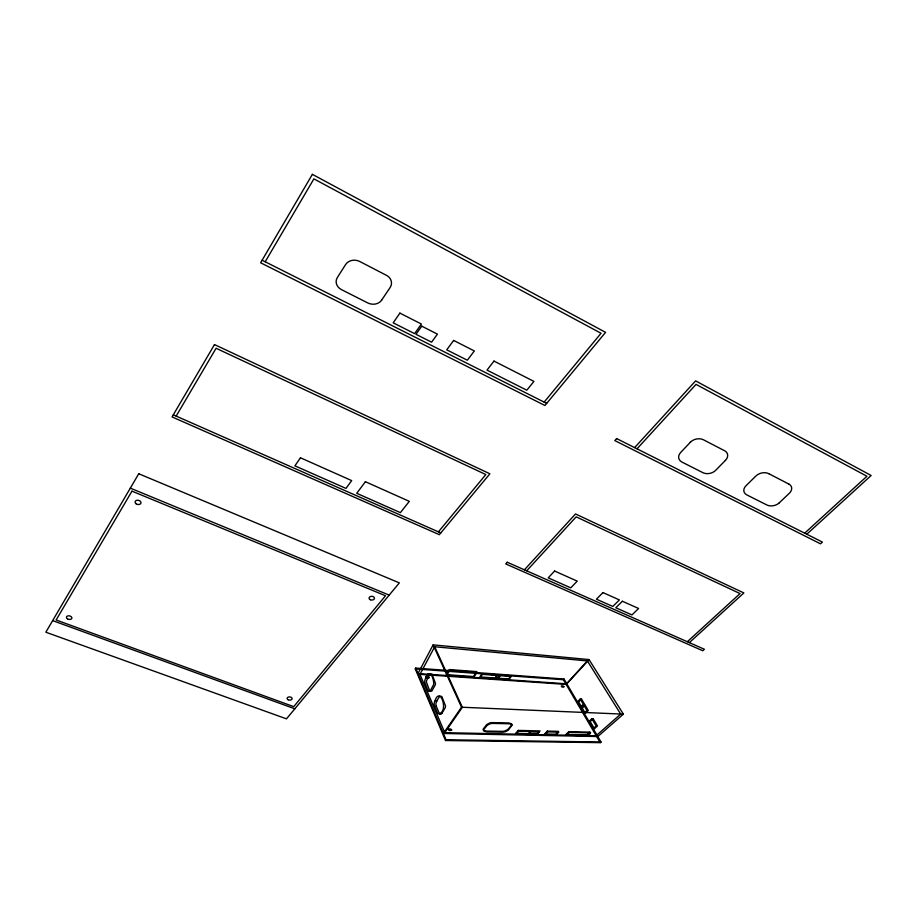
<?xml version="1.0" encoding="UTF-8"?>
<svg xmlns="http://www.w3.org/2000/svg" width="917" height="917" viewBox="0 0 917 917"><rect width="100%" height="100%" fill="white"/><g stroke="black" fill="none" stroke-linecap="round" stroke-linejoin="round"><path stroke-width="1.38" d="M429.007 677.755L427.643 678.248A2.866 1.88 -0.3 0 1 426.382 677.95L425.683 677.147L426.875 676.78M415.252 668.929L415.688 668.092L564.024 679.016L601.025 742.013L600.257 742.655L445.502 740.512L415.252 668.929L563.382 679.726L564.024 679.016M589.035 659.575L433.122 644.88L417.98 673.525L566.855 683.83L589.035 659.575L623.388 714.148L597.804 736.534L443.381 733.474L461.526 707.213L623.388 714.148M419.963 674.362L434.704 646.76L587.384 660.928L620.694 714.079L596.061 735.789L444.768 732.672L419.963 674.362L565.961 684.391L587.384 660.928M265.185 261.769L313.901 178.861L601.036 333.272L544.148 402.105M176.156 416.089L216.091 348.265L485.827 474.559L438.406 531.849M434.933 701.092C439.828 685.641 448.275 709.575 440.149 713.266A5.112 3.255 -0.6 0 1 439.77 713.747L439.633 713.873A4.585 2.923 -0.9 0 1 439.254 713.243L436.16 706.033M436.652 701.173L439.277 696.909A5.021 3.232 -0.9 0 1 439.885 696.163L441.788 696.462L445.502 705.895A15.979 10.213 -0.4 0 1 445.226 707.718L441.879 713.323M381.621 300.146L390.046 287.64A10.672 9.227 5.3 0 0 391.181 280.854L390.86 279.972A9.846 8.505 5.3 0 0 386.515 275.364L359.785 261.505A10.431 9.044 8.4 0 0 345.594 264.566L337.364 277.519A10.213 8.78 8.8 0 0 341.445 289.612L367.786 302.942A10.534 9.021 5.8 0 0 369.952 303.779A10.11 8.666 5.8 0 0 381.667 300.168M444.768 732.672L462.363 707.305L434.704 646.76M445.502 740.512L446.04 739.755L601.025 742.013M634.621 447.611L695.613 380.887L871.15 475.487L806.788 534.221M524.409 569.812L575.521 513.956L743.87 592.932L689.343 642.622M637.006 448.814L696.049 384.372L866.92 476.255L804.69 533.167M526.679 570.81L576.174 516.856L740.042 593.574L687.326 641.728M528.375 734.402L530.702 731.915L539.185 732.11L536.812 734.574M690.375 442.235L680.643 452.494A9.204 6.832 -13.8 0 0 681.984 462.088L702.812 472.622A9.479 6.935 -14.4 0 0 708.623 473.573A9.044 6.614 -14.3 0 0 715.615 470.375L725.381 460.437M779.267 502.825L789.239 493.346A9.56 6.717 -16.2 0 0 791.692 488.199L791.6 487.535A8.815 6.201 -16.2 0 0 788.838 484.061M430.199 673.915L432.045 674.236L435.483 683.44A16.563 10.798 0 0 1 435.243 684.896L431.792 691.143L429.89 691.258M429.786 691.349L428.17 691.143A4.539 2.946 -0.5 0 1 427.93 690.707L424.697 682.179A16.242 10.591 -0.8 0 1 424.903 680.437C427.586 668.688 433.122 673.915 433.752 683.337A16.689 10.878 0.1 0 1 433.512 684.793L430.405 690.581A5.135 3.324 -0.2 0 1 429.89 691.258A4.425 2.866 -0.5 0 1 429.637 690.799L426.394 681.939A16.265 10.614 -0.8 0 1 426.6 680.54L429.603 674.717A5.559 3.645 -0.6 0 1 430.188 673.903M439.484 713.988L437.673 713.506L434.44 705.964A8.849 5.662 -0.8 0 1 434.188 705.047L434.131 704.015A15.979 10.236 -1.1 0 1 434.337 702.548A11.004 7.049 -0.9 0 1 434.922 701.081M590.055 733.68L590.605 732.729A2.442 1.502 -5.3 0 0 589.482 732.27L588.141 732.832A2.086 1.284 -5.4 0 0 590.067 733.634M52.647 620.614L294.804 708.807M130.329 488.131L389.186 595.11M173.302 414.828L440.813 532.915M262.113 260.233L546.681 403.377M768.778 473.665L788.838 484.061M511.743 724.545L509.359 723.765L492.028 723.41A8.723 5.456 -2.4 0 0 489.85 723.903L487.179 725.336L483.844 729.485A2.877 1.8 -2.2 0 0 483.511 730.241L483.523 730.413A2.166 1.353 -2.2 0 0 483.752 730.895L486.64 731.881L502.963 732.156A8.711 5.456 -2.7 0 0 505.576 731.64L508.178 730.299L512.11 725.164A2.235 1.398 -3 0 0 511.743 724.545A3.118 1.96 -2.9 0 1 511.285 725.462L507.789 729.496L505.187 730.849A8.677 5.445 -2.7 0 1 502.585 731.365L486.595 731.09A5.892 3.691 -2.2 0 1 485.448 730.998L483.637 730.345A2.499 1.57 -2.2 0 1 483.488 728.683L486.789 724.51L489.46 723.077A8.689 5.445 -2.4 0 1 491.627 722.596L508.832 722.951L511.354 723.754A2.247 1.41 -3 0 1 511.709 724.361L511.72 724.522M563.382 679.726L600.257 742.655M433.122 644.88L461.526 707.213M415.688 668.092L446.04 739.755M779.312 502.848A9.067 6.362 -15.6 0 1 766.75 504.923L746.839 494.916A9.067 6.442 -15.3 0 1 745.957 485.792L755.895 476.003A9.273 6.614 -15.9 0 1 768.778 473.665M725.381 460.437A9.697 7.118 -15 0 0 727.651 455.05L727.536 454.351A8.952 6.568 -15.1 0 0 724.545 450.705L703.477 439.793A9.422 7.004 -14.6 0 0 690.363 442.235M426.886 676.895A2.224 1.456 -0.3 0 1 429.087 677.663M439.644 713.873A1.605 1.02 -0.8 0 0 440.206 714.286L441.146 714.102A4.023 2.556 -0.7 0 0 441.868 713.323M436.274 706.021A11.474 7.347 -1 0 1 436.847 701.218M451.645 729.921L450.258 730.551A2.602 1.628 -1.1 0 1 448.791 730.219L448.218 729.313L449.548 728.912A2.602 1.628 -1 0 1 451.004 729.244L451.645 729.921M563.898 686.764L562.683 687.131A2.556 1.651 -5 0 1 561.571 686.718L561.307 686.019L562.408 685.87A2.545 1.639 -4.9 0 1 563.519 686.271L563.898 686.764M312.376 174.345L260.623 262.778L544.927 405.497L605.564 332.355L312.376 174.345M138.754 473.757L45.85 632.214L286.482 718.848L399.342 582.88L138.754 473.757M214.486 344.586L172.075 416.926L439.346 534.68L489.896 473.791L214.486 344.586M131.968 491.157L56.132 619.984L293.727 706.652L385.518 595.752L131.968 491.157M449.41 669.57L446.373 674.637L473.413 676.528L476.714 671.611L449.41 669.57M449.743 670.293L446.705 675.348L473.757 677.227L477.058 672.31L449.743 670.293M482.09 673.674L479.855 676.941L494.916 677.995L497.243 674.786L482.09 673.674M482.434 674.373L480.199 677.629L495.272 678.683L497.599 675.474L482.434 674.373M399.904 313.11L393.187 322.83L414.587 333.616L421.384 324.033L399.904 313.11M300.467 457.789L294.907 465.836L345.95 488.406L351.692 480.611L300.467 457.789M421.751 326.165L415.974 334.304L431.598 342.179L437.42 334.132L421.751 326.165M499.857 674.969L497.518 678.179L508.511 678.947L510.907 675.783L499.857 674.969M500.212 675.669L497.862 678.855L508.866 679.623L511.262 676.459L500.212 675.669M453.651 340.436L446.739 349.835L467.349 360.221L474.341 350.959L453.651 340.436M365.402 481.712L356.736 493.312L400.408 512.626L409.314 501.347L365.402 481.712M493.988 361.08L486.996 370.124L526.805 390.195L533.935 381.392L493.988 361.08M616.625 438.567L614.814 440.584L820.486 543.815L822.423 542.085L616.625 438.567M507.261 562.247L505.748 563.944L702.766 650.749L704.405 649.27L507.261 562.247M518.277 730.402L515.618 733.371L537.259 733.829L540.056 730.918L518.277 730.402M518.678 731.181L516.007 734.15L527.63 734.391L530.37 731.457L518.678 731.181M554.602 571.039L548.206 577.859L570.775 587.843L577.24 581.126L554.602 571.039M547.369 731.101L544.538 733.978L555.53 734.219L558.43 731.365L547.369 731.101M547.781 731.858L544.939 734.746L555.943 734.964L558.843 732.121L547.781 731.858M580.22 699.029L577.378 701.918L580.415 707.087L583.292 704.222L580.22 699.029M602.962 592.588L596.428 599.191L612.82 606.435L619.399 599.913L602.962 592.588M581.516 699.098L578.673 701.986L581.71 707.156L584.599 704.29L581.516 699.098M622.391 601.254L615.8 607.765L631.973 614.917L638.599 608.475L622.391 601.254M583.865 705.184L580.977 708.05L584.049 713.288L586.983 710.457L583.865 705.184M585.172 705.253L582.272 708.107L585.355 713.346L588.301 710.515L585.172 705.253M568.872 731.64L565.949 734.437L586.869 734.884L589.895 732.144L568.872 731.64M569.297 732.396L566.374 735.182L587.293 735.617L590.319 732.878L569.297 732.396M591.866 718.699L588.874 721.496L593.116 728.717L596.165 725.955L591.866 718.699M593.184 718.756L590.181 721.541L594.434 728.751L597.483 726L593.184 718.756M370.342 599.741A2.694 1.868 2.1 0 0 374.457 598.297A2.694 1.868 2.1 0 0 370.502 596.508A2.694 1.868 2.1 0 0 370.342 599.741M136.083 503.765A2.98 2.121 13.1 0 0 140.92 503.146A2.98 2.121 13.1 0 0 137.126 500.246A2.98 2.121 13.1 0 0 136.083 503.765M288.179 699.74A2.499 1.593 4.3 0 0 292.11 698.765A2.499 1.593 4.3 0 0 288.58 697.012A2.499 1.593 4.3 0 0 288.179 699.74M67.434 618.78A2.751 1.765 12.2 0 0 71.858 618.264A2.751 1.765 12.2 0 0 68.236 615.823A2.751 1.765 12.2 0 0 67.434 618.78"/></g></svg>
